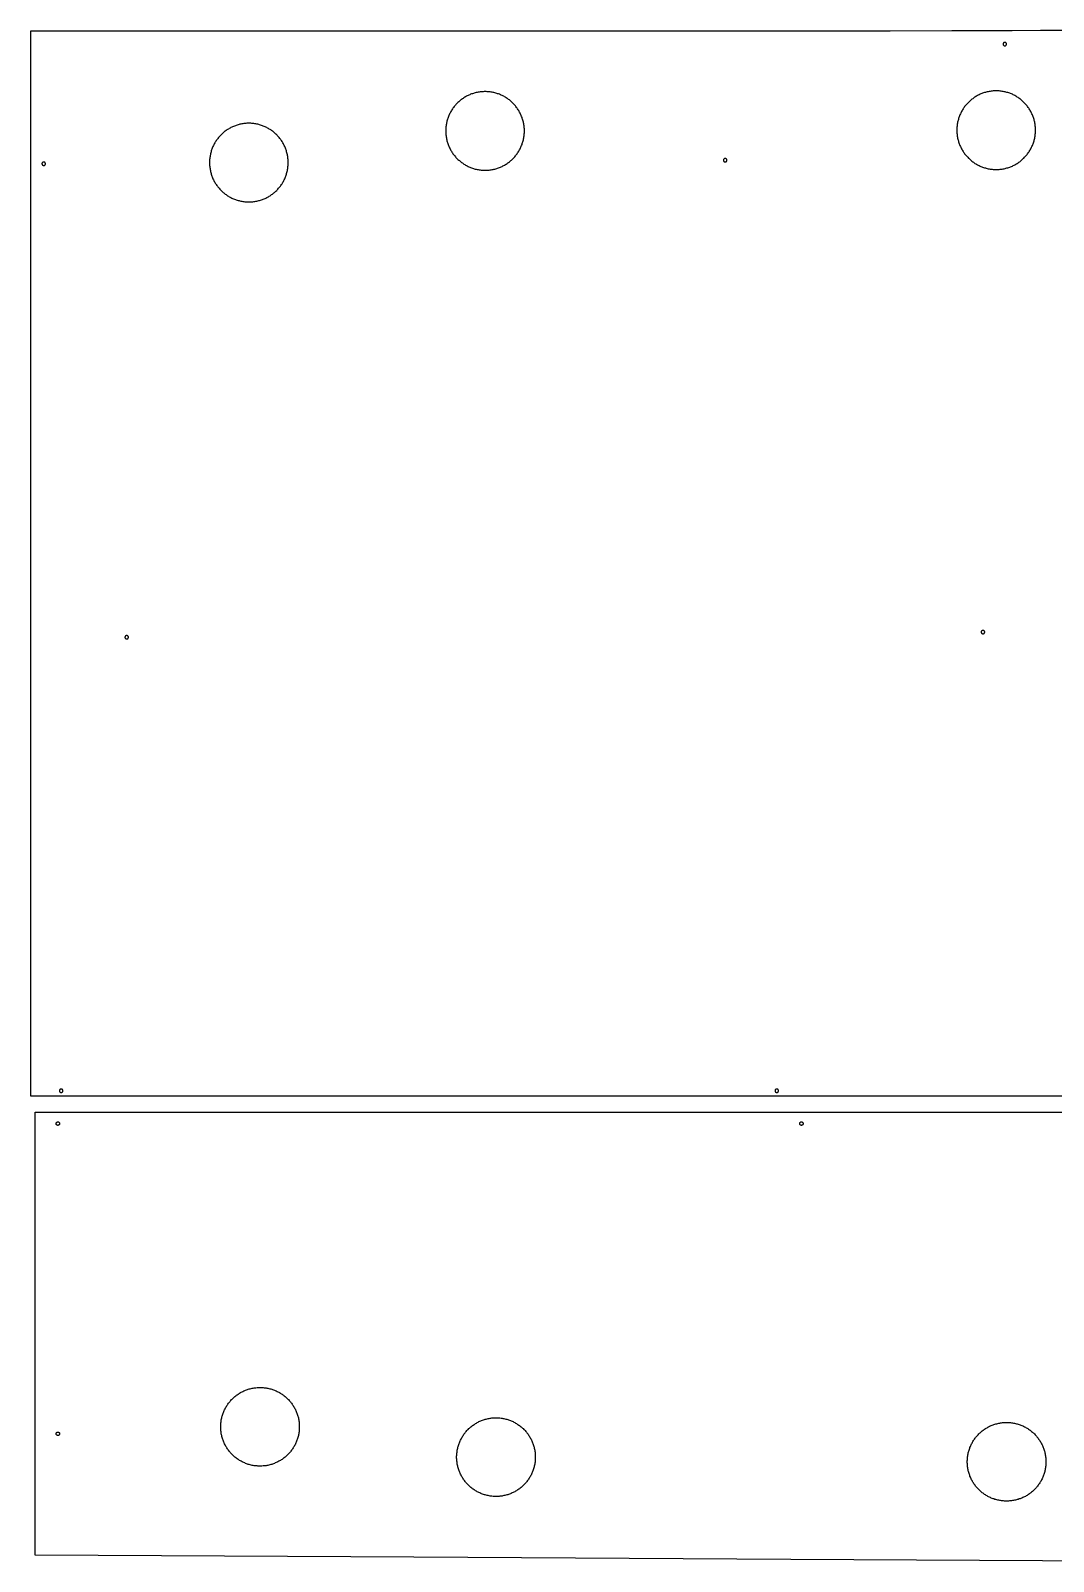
# Model space of a CAD drawing. Extents: x -90 to 5094, y -2208 to 5100.
# Drawn here: x 1106 to 2277, y -67 to 1685 of the extents above; entities that cross this region are included whole.
import ezdxf

# ---------------------------------------------------------------- set-up
doc = ezdxf.new("R2010")
doc.units = 0
doc.layers.add('Default_Layer', color=1, linetype='CONTINUOUS')

msp = doc.modelspace()

# ---------------------------------------------------------------- linework, layer by layer
at = {"layer": 'Default_Layer'}
for points in [[(2292.1, 1684.9), (2262, 1684.9), (2229.6, 1684.8), (2160.5, 1684.6), (2089.7, 1684.4), (2022.3, 1684.3), (1991.3, 1684.2), (1963, 1684.2), (1534.5, 1684.2), (1106.1, 1684.2), (1106.1, 1278.1), (1106.1, 872), (1106.1, 465.9), (1592.9, 465.9), (2079.8, 465.9), (2566.7, 465.9)], [(2408.1, -67.1), (1976.3, -64.8), (1544.5, -62.4), (1111.3, -60.1), (1111.3, 446.9), (1601.9, 446.9), (2089.3, 446.9), (2576.6, 446.9)]]:
    msp.add_lwpolyline(points, dxfattribs=at)
for points in [[(2219.1, 1669.5), (2219.1, 1669.3), (2219.1, 1669.1), (2219.2, 1669), (2219.2, 1668.8), (2219.3, 1668.6), (2219.4, 1668.4), (2219.5, 1668.3), (2219.7, 1668.1), (2219.8, 1668), (2220, 1667.9), (2220.1, 1667.8), (2220.3, 1667.7), (2220.5, 1667.6), (2220.7, 1667.6), (2220.9, 1667.6), (2221.1, 1667.5), (2221.3, 1667.6), (2221.5, 1667.6), (2221.7, 1667.6), (2221.9, 1667.7), (2222, 1667.8), (2222.2, 1667.9), (2222.3, 1668), (2222.5, 1668.1), (2222.6, 1668.3), (2222.7, 1668.4), (2222.8, 1668.6), (2222.9, 1668.8), (2223, 1669), (2223, 1669.1), (2223.1, 1669.3), (2223.1, 1669.5), (2223.1, 1669.8), (2223, 1670), (2223, 1670.1), (2222.9, 1670.3), (2222.8, 1670.5), (2222.7, 1670.7), (2222.6, 1670.8), (2222.5, 1671), (2222.3, 1671.1), (2222.2, 1671.2), (2222, 1671.3), (2221.9, 1671.4), (2221.7, 1671.5), (2221.5, 1671.5), (2221.3, 1671.5), (2221.1, 1671.5), (2220.9, 1671.5), (2220.7, 1671.5), (2220.5, 1671.5), (2220.3, 1671.4), (2220.1, 1671.3), (2220, 1671.2), (2219.8, 1671.1), (2219.7, 1671), (2219.5, 1670.8), (2219.4, 1670.7), (2219.3, 1670.5), (2219.2, 1670.3), (2219.2, 1670.1), (2219.1, 1670), (2219.1, 1669.8), (2219.1, 1669.5)], [(1581.2, 1570.1), (1581.2, 1568.9), (1581.3, 1567.8), (1581.3, 1566.6), (1581.4, 1565.5), (1581.6, 1564.4), (1581.7, 1563.2), (1581.9, 1562.1), (1582.1, 1561), (1582.4, 1559.9), (1582.6, 1558.8), (1582.9, 1557.8), (1583.2, 1556.7), (1583.6, 1555.7), (1583.9, 1554.6), (1584.3, 1553.6), (1584.7, 1552.6), (1585.2, 1551.6), (1585.6, 1550.6), (1586.1, 1549.6), (1586.6, 1548.6), (1587.2, 1547.7), (1587.7, 1546.8), (1588.3, 1545.8), (1588.9, 1544.9), (1589.5, 1544), (1590.1, 1543.2), (1590.8, 1542.3), (1591.5, 1541.5), (1592.2, 1540.6), (1592.9, 1539.8), (1593.6, 1539), (1594.4, 1538.3), (1595.2, 1537.5), (1596, 1536.8), (1596.8, 1536.1), (1597.6, 1535.4), (1598.4, 1534.7), (1599.3, 1534), (1600.2, 1533.4), (1601, 1532.8), (1602, 1532.2), (1602.9, 1531.6), (1603.8, 1531.1), (1604.8, 1530.5), (1605.7, 1530), (1606.7, 1529.5), (1607.7, 1529.1), (1608.7, 1528.6), (1609.7, 1528.2), (1610.7, 1527.8), (1611.8, 1527.5), (1612.8, 1527.1), (1613.9, 1526.8), (1615, 1526.5), (1616, 1526.2), (1617.1, 1526), (1618.2, 1525.8), (1619.4, 1525.6), (1620.5, 1525.5), (1621.6, 1525.3), (1622.7, 1525.2), (1623.9, 1525.2), (1625, 1525.1), (1626.2, 1525.1), (1627.4, 1525.1), (1628.5, 1525.2), (1629.7, 1525.2), (1630.8, 1525.3), (1631.9, 1525.5), (1633.1, 1525.6), (1634.2, 1525.8), (1635.3, 1526), (1636.4, 1526.2), (1637.5, 1526.5), (1638.5, 1526.8), (1639.6, 1527.1), (1640.6, 1527.5), (1641.7, 1527.8), (1642.7, 1528.2), (1643.7, 1528.6), (1644.7, 1529.1), (1645.7, 1529.5), (1646.7, 1530), (1647.7, 1530.5), (1648.6, 1531.1), (1649.5, 1531.6), (1650.5, 1532.2), (1651.4, 1532.8), (1652.3, 1533.4), (1653.1, 1534), (1654, 1534.7), (1654.8, 1535.4), (1655.7, 1536.1), (1656.5, 1536.8), (1657.3, 1537.5), (1658, 1538.3), (1658.8, 1539), (1659.5, 1539.8), (1660.2, 1540.6), (1660.9, 1541.5), (1661.6, 1542.3), (1662.3, 1543.2), (1662.9, 1544), (1663.5, 1544.9), (1664.1, 1545.8), (1664.7, 1546.8), (1665.2, 1547.7), (1665.8, 1548.6), (1666.3, 1549.6), (1666.8, 1550.6), (1667.2, 1551.6), (1667.7, 1552.6), (1668.1, 1553.6), (1668.5, 1554.6), (1668.8, 1555.7), (1669.2, 1556.7), (1669.5, 1557.8), (1669.8, 1558.8), (1670.1, 1559.9), (1670.3, 1561), (1670.5, 1562.1), (1670.7, 1563.2), (1670.8, 1564.4), (1671, 1565.5), (1671.1, 1566.6), (1671.2, 1567.8), (1671.2, 1568.9), (1671.2, 1570.1), (1671.2, 1571.3), (1671.2, 1572.4), (1671.1, 1573.6), (1671, 1574.7), (1670.8, 1575.8), (1670.7, 1576.9), (1670.5, 1578.1), (1670.3, 1579.2), (1670.1, 1580.3), (1669.8, 1581.3), (1669.5, 1582.4), (1669.2, 1583.5), (1668.8, 1584.5), (1668.5, 1585.6), (1668.1, 1586.6), (1667.7, 1587.6), (1667.2, 1588.6), (1666.8, 1589.6), (1666.3, 1590.6), (1665.8, 1591.5), (1665.2, 1592.5), (1664.7, 1593.4), (1664.1, 1594.3), (1663.5, 1595.3), (1662.9, 1596.1), (1662.3, 1597), (1661.6, 1597.9), (1660.9, 1598.7), (1660.2, 1599.5), (1659.5, 1600.4), (1658.8, 1601.1), (1658, 1601.9), (1657.3, 1602.7), (1656.5, 1603.4), (1655.7, 1604.1), (1654.8, 1604.8), (1654, 1605.5), (1653.1, 1606.2), (1652.3, 1606.8), (1651.4, 1607.4), (1650.5, 1608), (1649.5, 1608.6), (1648.6, 1609.1), (1647.7, 1609.7), (1646.7, 1610.2), (1645.7, 1610.7), (1644.7, 1611.1), (1643.7, 1611.6), (1642.7, 1612), (1641.7, 1612.4), (1640.6, 1612.7), (1639.6, 1613.1), (1638.5, 1613.4), (1637.5, 1613.7), (1636.4, 1613.9), (1635.3, 1614.2), (1634.2, 1614.4), (1633.1, 1614.6), (1631.9, 1614.7), (1630.8, 1614.9), (1629.7, 1615), (1628.5, 1615), (1627.4, 1615.1), (1626.2, 1615.1), (1625, 1615.1), (1623.9, 1615), (1622.7, 1615), (1621.6, 1614.9), (1620.5, 1614.7), (1619.4, 1614.6), (1618.2, 1614.4), (1617.1, 1614.2), (1616, 1613.9), (1615, 1613.7), (1613.9, 1613.4), (1612.8, 1613.1), (1611.8, 1612.7), (1610.7, 1612.4), (1609.7, 1612), (1608.7, 1611.6), (1607.7, 1611.1), (1606.7, 1610.7), (1605.7, 1610.2), (1604.8, 1609.7), (1603.8, 1609.1), (1602.9, 1608.6), (1602, 1608), (1601, 1607.4), (1600.2, 1606.8), (1599.3, 1606.2), (1598.4, 1605.5), (1597.6, 1604.8), (1596.8, 1604.1), (1596, 1603.4), (1595.2, 1602.7), (1594.4, 1601.9), (1593.6, 1601.1), (1592.9, 1600.4), (1592.2, 1599.5), (1591.5, 1598.7), (1590.8, 1597.9), (1590.1, 1597), (1589.5, 1596.1), (1588.9, 1595.3), (1588.3, 1594.3), (1587.7, 1593.4), (1587.2, 1592.5), (1586.6, 1591.5), (1586.1, 1590.6), (1585.6, 1589.6), (1585.2, 1588.6), (1584.7, 1587.6), (1584.3, 1586.6), (1583.9, 1585.6), (1583.6, 1584.5), (1583.2, 1583.5), (1582.9, 1582.4), (1582.6, 1581.3), (1582.4, 1580.3), (1582.1, 1579.2), (1581.9, 1578.1), (1581.7, 1576.9), (1581.6, 1575.8), (1581.4, 1574.7), (1581.3, 1573.6), (1581.3, 1572.4), (1581.2, 1571.3), (1581.2, 1570.1)], [(2166.2, 1571), (2166.2, 1569.8), (2166.2, 1568.6), (2166.3, 1567.5), (2166.4, 1566.4), (2166.5, 1565.2), (2166.7, 1564.1), (2166.9, 1563), (2167.1, 1561.9), (2167.3, 1560.8), (2167.6, 1559.7), (2167.9, 1558.6), (2168.2, 1557.6), (2168.6, 1556.5), (2168.9, 1555.5), (2169.3, 1554.5), (2169.7, 1553.4), (2170.2, 1552.4), (2170.6, 1551.4), (2171.1, 1550.5), (2171.6, 1549.5), (2172.1, 1548.6), (2172.7, 1547.6), (2173.3, 1546.7), (2173.9, 1545.8), (2174.5, 1544.9), (2175.1, 1544), (2175.8, 1543.2), (2176.5, 1542.3), (2177.2, 1541.5), (2177.9, 1540.7), (2178.6, 1539.9), (2179.4, 1539.1), (2180.1, 1538.4), (2180.9, 1537.6), (2181.7, 1536.9), (2182.6, 1536.2), (2183.4, 1535.6), (2184.3, 1534.9), (2185.1, 1534.3), (2186, 1533.6), (2186.9, 1533), (2187.9, 1532.5), (2188.8, 1531.9), (2189.7, 1531.4), (2190.7, 1530.9), (2191.7, 1530.4), (2192.7, 1529.9), (2193.7, 1529.5), (2194.7, 1529.1), (2195.7, 1528.7), (2196.8, 1528.3), (2197.8, 1528), (2198.9, 1527.7), (2199.9, 1527.4), (2201, 1527.1), (2202.1, 1526.9), (2203.2, 1526.7), (2204.3, 1526.5), (2205.5, 1526.3), (2206.6, 1526.2), (2207.7, 1526.1), (2208.9, 1526), (2210, 1526), (2211.2, 1526), (2212.3, 1526), (2213.5, 1526), (2214.7, 1526.1), (2215.8, 1526.2), (2216.9, 1526.3), (2218, 1526.5), (2219.2, 1526.7), (2220.3, 1526.9), (2221.4, 1527.1), (2222.4, 1527.4), (2223.5, 1527.7), (2224.6, 1528), (2225.6, 1528.3), (2226.7, 1528.7), (2227.7, 1529.1), (2228.7, 1529.5), (2229.7, 1529.9), (2230.7, 1530.4), (2231.7, 1530.9), (2232.6, 1531.4), (2233.6, 1531.9), (2234.5, 1532.5), (2235.4, 1533), (2236.3, 1533.6), (2237.2, 1534.3), (2238.1, 1534.9), (2239, 1535.6), (2239.8, 1536.2), (2240.6, 1536.9), (2241.4, 1537.6), (2242.2, 1538.4), (2243, 1539.1), (2243.8, 1539.9), (2244.5, 1540.7), (2245.2, 1541.5), (2245.9, 1542.3), (2246.6, 1543.2), (2247.2, 1544), (2247.9, 1544.9), (2248.5, 1545.8), (2249.1, 1546.7), (2249.7, 1547.6), (2250.2, 1548.6), (2250.8, 1549.5), (2251.3, 1550.5), (2251.8, 1551.4), (2252.2, 1552.4), (2252.7, 1553.4), (2253.1, 1554.5), (2253.5, 1555.5), (2253.8, 1556.5), (2254.2, 1557.6), (2254.5, 1558.6), (2254.8, 1559.7), (2255, 1560.8), (2255.3, 1561.9), (2255.5, 1563), (2255.7, 1564.1), (2255.8, 1565.2), (2256, 1566.4), (2256.1, 1567.5), (2256.1, 1568.6), (2256.2, 1569.8), (2256.2, 1571), (2256.2, 1572.1), (2256.1, 1573.3), (2256.1, 1574.4), (2256, 1575.6), (2255.8, 1576.7), (2255.7, 1577.8), (2255.5, 1578.9), (2255.3, 1580), (2255, 1581.1), (2254.8, 1582.2), (2254.5, 1583.3), (2254.2, 1584.3), (2253.8, 1585.4), (2253.5, 1586.4), (2253.1, 1587.5), (2252.7, 1588.5), (2252.2, 1589.5), (2251.8, 1590.5), (2251.3, 1591.4), (2250.8, 1592.4), (2250.2, 1593.4), (2249.7, 1594.3), (2249.1, 1595.2), (2248.5, 1596.1), (2247.9, 1597), (2247.2, 1597.9), (2246.6, 1598.7), (2245.9, 1599.6), (2245.2, 1600.4), (2244.5, 1601.2), (2243.8, 1602), (2243, 1602.8), (2242.2, 1603.5), (2241.4, 1604.3), (2240.6, 1605), (2239.8, 1605.7), (2239, 1606.4), (2238.1, 1607), (2237.2, 1607.7), (2236.3, 1608.3), (2235.4, 1608.9), (2234.5, 1609.4), (2233.6, 1610), (2232.6, 1610.5), (2231.7, 1611), (2230.7, 1611.5), (2229.7, 1612), (2228.7, 1612.4), (2227.7, 1612.8), (2226.7, 1613.2), (2225.6, 1613.6), (2224.6, 1613.9), (2223.5, 1614.2), (2222.4, 1614.5), (2221.4, 1614.8), (2220.3, 1615), (2219.2, 1615.3), (2218, 1615.4), (2216.9, 1615.6), (2215.8, 1615.7), (2214.7, 1615.8), (2213.5, 1615.9), (2212.3, 1615.9), (2211.2, 1616), (2210, 1615.9), (2208.9, 1615.9), (2207.7, 1615.8), (2206.6, 1615.7), (2205.5, 1615.6), (2204.3, 1615.4), (2203.2, 1615.3), (2202.1, 1615), (2201, 1614.8), (2199.9, 1614.5), (2198.9, 1614.2), (2197.8, 1613.9), (2196.8, 1613.6), (2195.7, 1613.2), (2194.7, 1612.8), (2193.7, 1612.4), (2192.7, 1612), (2191.7, 1611.5), (2190.7, 1611), (2189.7, 1610.5), (2188.8, 1610), (2187.9, 1609.4), (2186.9, 1608.9), (2186, 1608.3), (2185.1, 1607.7), (2184.3, 1607), (2183.4, 1606.4), (2182.6, 1605.7), (2181.7, 1605), (2180.9, 1604.3), (2180.1, 1603.5), (2179.4, 1602.8), (2178.6, 1602), (2177.9, 1601.2), (2177.2, 1600.4), (2176.5, 1599.6), (2175.8, 1598.7), (2175.1, 1597.9), (2174.5, 1597), (2173.9, 1596.1), (2173.3, 1595.2), (2172.7, 1594.3), (2172.1, 1593.4), (2171.6, 1592.4), (2171.1, 1591.4), (2170.6, 1590.5), (2170.2, 1589.5), (2169.7, 1588.5), (2169.3, 1587.5), (2168.9, 1586.4), (2168.6, 1585.4), (2168.2, 1584.3), (2167.9, 1583.3), (2167.6, 1582.2), (2167.3, 1581.1), (2167.1, 1580), (2166.9, 1578.9), (2166.7, 1577.8), (2166.5, 1576.7), (2166.4, 1575.6), (2166.3, 1574.4), (2166.2, 1573.3), (2166.2, 1572.1), (2166.2, 1571)], [(1310.9, 1533.9), (1310.9, 1532.7), (1310.9, 1531.5), (1311, 1530.4), (1311.1, 1529.3), (1311.2, 1528.1), (1311.4, 1527), (1311.6, 1525.9), (1311.8, 1524.8), (1312, 1523.7), (1312.3, 1522.6), (1312.6, 1521.5), (1312.9, 1520.5), (1313.2, 1519.4), (1313.6, 1518.4), (1314, 1517.4), (1314.4, 1516.3), (1314.8, 1515.3), (1315.3, 1514.3), (1315.8, 1513.4), (1316.3, 1512.4), (1316.8, 1511.5), (1317.4, 1510.5), (1317.9, 1509.6), (1318.5, 1508.7), (1319.2, 1507.8), (1319.8, 1506.9), (1320.5, 1506.1), (1321.1, 1505.2), (1321.8, 1504.4), (1322.5, 1503.6), (1323.3, 1502.8), (1324, 1502), (1324.8, 1501.3), (1325.6, 1500.5), (1326.4, 1499.8), (1327.2, 1499.1), (1328.1, 1498.5), (1328.9, 1497.8), (1329.8, 1497.2), (1330.7, 1496.5), (1331.6, 1495.9), (1332.5, 1495.4), (1333.5, 1494.8), (1334.4, 1494.3), (1335.4, 1493.8), (1336.3, 1493.3), (1337.3, 1492.8), (1338.3, 1492.4), (1339.4, 1492), (1340.4, 1491.6), (1341.4, 1491.2), (1342.5, 1490.9), (1343.5, 1490.6), (1344.6, 1490.3), (1345.7, 1490), (1346.8, 1489.8), (1347.9, 1489.6), (1349, 1489.4), (1350.1, 1489.2), (1351.3, 1489.1), (1352.4, 1489), (1353.5, 1488.9), (1354.7, 1488.9), (1355.9, 1488.9), (1357, 1488.9), (1358.2, 1488.9), (1359.3, 1489), (1360.5, 1489.1), (1361.6, 1489.2), (1362.7, 1489.4), (1363.8, 1489.6), (1364.9, 1489.8), (1366, 1490), (1367.1, 1490.3), (1368.2, 1490.6), (1369.2, 1490.9), (1370.3, 1491.2), (1371.3, 1491.6), (1372.4, 1492), (1373.4, 1492.4), (1374.4, 1492.8), (1375.4, 1493.3), (1376.3, 1493.8), (1377.3, 1494.3), (1378.3, 1494.8), (1379.2, 1495.4), (1380.1, 1495.9), (1381, 1496.5), (1381.9, 1497.2), (1382.8, 1497.8), (1383.6, 1498.5), (1384.5, 1499.1), (1385.3, 1499.8), (1386.1, 1500.5), (1386.9, 1501.3), (1387.7, 1502), (1388.4, 1502.8), (1389.2, 1503.6), (1389.9, 1504.4), (1390.6, 1505.2), (1391.3, 1506.1), (1391.9, 1506.9), (1392.6, 1507.8), (1393.2, 1508.7), (1393.8, 1509.6), (1394.3, 1510.5), (1394.9, 1511.5), (1395.4, 1512.4), (1395.9, 1513.4), (1396.4, 1514.3), (1396.9, 1515.3), (1397.3, 1516.3), (1397.7, 1517.4), (1398.1, 1518.4), (1398.5, 1519.4), (1398.8, 1520.5), (1399.1, 1521.5), (1399.4, 1522.6), (1399.7, 1523.7), (1399.9, 1524.8), (1400.2, 1525.9), (1400.3, 1527), (1400.5, 1528.1), (1400.6, 1529.3), (1400.7, 1530.4), (1400.8, 1531.5), (1400.8, 1532.7), (1400.9, 1533.9), (1400.8, 1535), (1400.8, 1536.2), (1400.7, 1537.3), (1400.6, 1538.5), (1400.5, 1539.6), (1400.3, 1540.7), (1400.2, 1541.8), (1399.9, 1542.9), (1399.7, 1544), (1399.4, 1545.1), (1399.1, 1546.2), (1398.8, 1547.2), (1398.5, 1548.3), (1398.1, 1549.3), (1397.7, 1550.4), (1397.3, 1551.4), (1396.9, 1552.4), (1396.4, 1553.4), (1395.9, 1554.3), (1395.4, 1555.3), (1394.9, 1556.3), (1394.3, 1557.2), (1393.8, 1558.1), (1393.2, 1559), (1392.6, 1559.9), (1391.9, 1560.8), (1391.3, 1561.6), (1390.6, 1562.5), (1389.9, 1563.3), (1389.2, 1564.1), (1388.4, 1564.9), (1387.7, 1565.7), (1386.9, 1566.4), (1386.1, 1567.2), (1385.3, 1567.9), (1384.5, 1568.6), (1383.6, 1569.3), (1382.8, 1569.9), (1381.9, 1570.6), (1381, 1571.2), (1380.1, 1571.8), (1379.2, 1572.3), (1378.3, 1572.9), (1377.3, 1573.4), (1376.3, 1573.9), (1375.4, 1574.4), (1374.4, 1574.9), (1373.4, 1575.3), (1372.4, 1575.7), (1371.3, 1576.1), (1370.3, 1576.5), (1369.2, 1576.8), (1368.2, 1577.1), (1367.1, 1577.4), (1366, 1577.7), (1364.9, 1577.9), (1363.8, 1578.2), (1362.7, 1578.3), (1361.6, 1578.5), (1360.5, 1578.6), (1359.3, 1578.7), (1358.2, 1578.8), (1357, 1578.8), (1355.9, 1578.9), (1354.7, 1578.8), (1353.5, 1578.8), (1352.4, 1578.7), (1351.3, 1578.6), (1350.1, 1578.5), (1349, 1578.3), (1347.9, 1578.2), (1346.8, 1577.9), (1345.7, 1577.7), (1344.6, 1577.4), (1343.5, 1577.1), (1342.5, 1576.8), (1341.4, 1576.5), (1340.4, 1576.1), (1339.4, 1575.7), (1338.3, 1575.3), (1337.3, 1574.9), (1336.3, 1574.4), (1335.4, 1573.9), (1334.4, 1573.4), (1333.5, 1572.9), (1332.5, 1572.3), (1331.6, 1571.8), (1330.7, 1571.2), (1329.8, 1570.6), (1328.9, 1569.9), (1328.1, 1569.3), (1327.2, 1568.6), (1326.4, 1567.9), (1325.6, 1567.2), (1324.8, 1566.4), (1324, 1565.7), (1323.3, 1564.9), (1322.5, 1564.1), (1321.8, 1563.3), (1321.1, 1562.5), (1320.5, 1561.6), (1319.8, 1560.8), (1319.2, 1559.9), (1318.5, 1559), (1317.9, 1558.1), (1317.4, 1557.2), (1316.8, 1556.3), (1316.3, 1555.3), (1315.8, 1554.3), (1315.3, 1553.4), (1314.8, 1552.4), (1314.4, 1551.4), (1314, 1550.4), (1313.6, 1549.3), (1313.2, 1548.3), (1312.9, 1547.2), (1312.6, 1546.2), (1312.3, 1545.1), (1312, 1544), (1311.8, 1542.9), (1311.6, 1541.8), (1311.4, 1540.7), (1311.2, 1539.6), (1311.1, 1538.5), (1311, 1537.3), (1310.9, 1536.2), (1310.9, 1535), (1310.9, 1533.9)], [(1119.1, 1532.5), (1119.1, 1532.3), (1119.1, 1532.1), (1119.2, 1532), (1119.2, 1531.8), (1119.3, 1531.6), (1119.4, 1531.4), (1119.5, 1531.3), (1119.7, 1531.1), (1119.8, 1531), (1120, 1530.9), (1120.1, 1530.8), (1120.3, 1530.7), (1120.5, 1530.6), (1120.7, 1530.6), (1120.9, 1530.6), (1121.1, 1530.5), (1121.3, 1530.6), (1121.5, 1530.6), (1121.7, 1530.6), (1121.9, 1530.7), (1122, 1530.8), (1122.2, 1530.9), (1122.3, 1531), (1122.5, 1531.1), (1122.6, 1531.3), (1122.7, 1531.4), (1122.8, 1531.6), (1122.9, 1531.8), (1123, 1532), (1123, 1532.1), (1123.1, 1532.3), (1123.1, 1532.5), (1123.1, 1532.8), (1123, 1533), (1123, 1533.1), (1122.9, 1533.3), (1122.8, 1533.5), (1122.7, 1533.7), (1122.6, 1533.8), (1122.5, 1534), (1122.3, 1534.1), (1122.2, 1534.2), (1122, 1534.3), (1121.9, 1534.4), (1121.7, 1534.5), (1121.5, 1534.5), (1121.3, 1534.5), (1121.1, 1534.5), (1120.9, 1534.5), (1120.7, 1534.5), (1120.5, 1534.5), (1120.3, 1534.4), (1120.1, 1534.3), (1120, 1534.2), (1119.8, 1534.1), (1119.7, 1534), (1119.5, 1533.8), (1119.4, 1533.7), (1119.3, 1533.5), (1119.2, 1533.3), (1119.2, 1533.1), (1119.1, 1533), (1119.1, 1532.8), (1119.1, 1532.5)], [(1899.1, 1536.5), (1899.1, 1536.3), (1899.1, 1536.1), (1899.2, 1536), (1899.2, 1535.8), (1899.3, 1535.6), (1899.4, 1535.4), (1899.5, 1535.3), (1899.7, 1535.1), (1899.8, 1535), (1900, 1534.9), (1900.1, 1534.8), (1900.3, 1534.7), (1900.5, 1534.6), (1900.7, 1534.6), (1900.9, 1534.6), (1901.1, 1534.5), (1901.3, 1534.6), (1901.5, 1534.6), (1901.7, 1534.6), (1901.9, 1534.7), (1902, 1534.8), (1902.2, 1534.9), (1902.3, 1535), (1902.5, 1535.1), (1902.6, 1535.3), (1902.7, 1535.4), (1902.8, 1535.6), (1902.9, 1535.8), (1903, 1536), (1903, 1536.1), (1903.1, 1536.3), (1903.1, 1536.5), (1903.1, 1536.8), (1903, 1537), (1903, 1537.1), (1902.9, 1537.3), (1902.8, 1537.5), (1902.7, 1537.7), (1902.6, 1537.8), (1902.5, 1538), (1902.3, 1538.1), (1902.2, 1538.2), (1902, 1538.3), (1901.9, 1538.4), (1901.7, 1538.5), (1901.5, 1538.5), (1901.3, 1538.5), (1901.1, 1538.5), (1900.9, 1538.5), (1900.7, 1538.5), (1900.5, 1538.5), (1900.3, 1538.4), (1900.1, 1538.3), (1900, 1538.2), (1899.8, 1538.1), (1899.7, 1538), (1899.5, 1537.8), (1899.4, 1537.7), (1899.3, 1537.5), (1899.2, 1537.3), (1899.2, 1537.1), (1899.1, 1537), (1899.1, 1536.8), (1899.1, 1536.5)], [(1214.1, 990.5), (1214.1, 990.3), (1214.1, 990.1), (1214.2, 990), (1214.2, 989.8), (1214.3, 989.6), (1214.4, 989.4), (1214.5, 989.3), (1214.7, 989.1), (1214.8, 989), (1215, 988.9), (1215.1, 988.8), (1215.3, 988.7), (1215.5, 988.6), (1215.7, 988.6), (1215.9, 988.6), (1216.1, 988.5), (1216.3, 988.6), (1216.5, 988.6), (1216.7, 988.6), (1216.9, 988.7), (1217, 988.8), (1217.2, 988.9), (1217.3, 989), (1217.5, 989.1), (1217.6, 989.3), (1217.7, 989.4), (1217.8, 989.6), (1217.9, 989.8), (1218, 990), (1218, 990.1), (1218.1, 990.3), (1218.1, 990.5), (1218.1, 990.8), (1218, 991), (1218, 991.1), (1217.9, 991.3), (1217.8, 991.5), (1217.7, 991.7), (1217.6, 991.8), (1217.5, 992), (1217.3, 992.1), (1217.2, 992.2), (1217, 992.3), (1216.9, 992.4), (1216.7, 992.5), (1216.5, 992.5), (1216.3, 992.5), (1216.1, 992.5), (1215.9, 992.5), (1215.7, 992.5), (1215.5, 992.5), (1215.3, 992.4), (1215.1, 992.3), (1215, 992.2), (1214.8, 992.1), (1214.7, 992), (1214.5, 991.8), (1214.4, 991.7), (1214.3, 991.5), (1214.2, 991.3), (1214.2, 991.1), (1214.1, 991), (1214.1, 990.8), (1214.1, 990.5)], [(2194.1, 996.5), (2194.1, 996.3), (2194.1, 996.1), (2194.2, 996), (2194.2, 995.8), (2194.3, 995.6), (2194.4, 995.4), (2194.5, 995.3), (2194.7, 995.1), (2194.8, 995), (2195, 994.9), (2195.1, 994.8), (2195.3, 994.7), (2195.5, 994.6), (2195.7, 994.6), (2195.9, 994.6), (2196.1, 994.5), (2196.3, 994.6), (2196.5, 994.6), (2196.7, 994.6), (2196.9, 994.7), (2197, 994.8), (2197.2, 994.9), (2197.3, 995), (2197.5, 995.1), (2197.6, 995.3), (2197.7, 995.4), (2197.8, 995.6), (2197.9, 995.8), (2198, 996), (2198, 996.1), (2198.1, 996.3), (2198.1, 996.5), (2198.1, 996.8), (2198, 997), (2198, 997.1), (2197.9, 997.3), (2197.8, 997.5), (2197.7, 997.7), (2197.6, 997.8), (2197.5, 998), (2197.3, 998.1), (2197.2, 998.2), (2197, 998.3), (2196.9, 998.4), (2196.7, 998.5), (2196.5, 998.5), (2196.3, 998.5), (2196.1, 998.5), (2195.9, 998.5), (2195.7, 998.5), (2195.5, 998.5), (2195.3, 998.4), (2195.1, 998.3), (2195, 998.2), (2194.8, 998.1), (2194.7, 998), (2194.5, 997.8), (2194.4, 997.7), (2194.3, 997.5), (2194.2, 997.3), (2194.2, 997.1), (2194.1, 997), (2194.1, 996.8), (2194.1, 996.5)], [(1139.1, 471.5), (1139.1, 471.3), (1139.1, 471.1), (1139.2, 471), (1139.2, 470.8), (1139.3, 470.6), (1139.4, 470.4), (1139.5, 470.3), (1139.7, 470.1), (1139.8, 470), (1140, 469.9), (1140.1, 469.8), (1140.3, 469.7), (1140.5, 469.6), (1140.7, 469.6), (1140.9, 469.6), (1141.1, 469.5), (1141.3, 469.6), (1141.5, 469.6), (1141.7, 469.6), (1141.9, 469.7), (1142, 469.8), (1142.2, 469.9), (1142.3, 470), (1142.5, 470.1), (1142.6, 470.3), (1142.7, 470.4), (1142.8, 470.6), (1142.9, 470.8), (1143, 471), (1143, 471.1), (1143.1, 471.3), (1143.1, 471.5), (1143.1, 471.8), (1143, 472), (1143, 472.1), (1142.9, 472.3), (1142.8, 472.5), (1142.7, 472.7), (1142.6, 472.8), (1142.5, 473), (1142.3, 473.1), (1142.2, 473.2), (1142, 473.3), (1141.9, 473.4), (1141.7, 473.5), (1141.5, 473.5), (1141.3, 473.5), (1141.1, 473.5), (1140.9, 473.5), (1140.7, 473.5), (1140.5, 473.5), (1140.3, 473.4), (1140.1, 473.3), (1140, 473.2), (1139.8, 473.1), (1139.7, 473), (1139.5, 472.8), (1139.4, 472.7), (1139.3, 472.5), (1139.2, 472.3), (1139.2, 472.1), (1139.1, 472), (1139.1, 471.8), (1139.1, 471.5)], [(1958.1, 471.5), (1958.1, 471.3), (1958.1, 471.1), (1958.2, 471), (1958.2, 470.8), (1958.3, 470.6), (1958.4, 470.4), (1958.5, 470.3), (1958.7, 470.1), (1958.8, 470), (1959, 469.9), (1959.1, 469.8), (1959.3, 469.7), (1959.5, 469.6), (1959.7, 469.6), (1959.9, 469.6), (1960.1, 469.5), (1960.3, 469.6), (1960.5, 469.6), (1960.7, 469.6), (1960.9, 469.7), (1961, 469.8), (1961.2, 469.9), (1961.3, 470), (1961.5, 470.1), (1961.6, 470.3), (1961.7, 470.4), (1961.8, 470.6), (1961.9, 470.8), (1962, 471), (1962, 471.1), (1962.1, 471.3), (1962.1, 471.5), (1962.1, 471.8), (1962, 472), (1962, 472.1), (1961.9, 472.3), (1961.8, 472.5), (1961.7, 472.7), (1961.6, 472.8), (1961.5, 473), (1961.3, 473.1), (1961.2, 473.2), (1961, 473.3), (1960.9, 473.4), (1960.7, 473.5), (1960.5, 473.5), (1960.3, 473.5), (1960.1, 473.5), (1959.9, 473.5), (1959.7, 473.5), (1959.5, 473.5), (1959.3, 473.4), (1959.1, 473.3), (1959, 473.2), (1958.8, 473.1), (1958.7, 473), (1958.5, 472.8), (1958.4, 472.7), (1958.3, 472.5), (1958.2, 472.3), (1958.2, 472.1), (1958.1, 472), (1958.1, 471.8), (1958.1, 471.5)], [(1139.3, 433.9), (1139.3, 433.7), (1139.2, 433.5), (1139.2, 433.3), (1139.1, 433.2), (1139, 433), (1138.9, 432.8), (1138.8, 432.7), (1138.7, 432.5), (1138.5, 432.4), (1138.4, 432.3), (1138.2, 432.2), (1138.1, 432.1), (1137.9, 432), (1137.7, 432), (1137.5, 431.9), (1137.3, 431.9), (1137.1, 431.9), (1136.9, 432), (1136.7, 432), (1136.5, 432.1), (1136.3, 432.2), (1136.2, 432.3), (1136, 432.4), (1135.9, 432.5), (1135.7, 432.7), (1135.6, 432.8), (1135.5, 433), (1135.4, 433.2), (1135.4, 433.3), (1135.3, 433.5), (1135.3, 433.7), (1135.3, 433.9), (1135.3, 434.1), (1135.3, 434.3), (1135.4, 434.5), (1135.4, 434.7), (1135.5, 434.9), (1135.6, 435), (1135.7, 435.2), (1135.9, 435.3), (1136, 435.5), (1136.2, 435.6), (1136.3, 435.7), (1136.5, 435.8), (1136.7, 435.8), (1136.9, 435.9), (1137.1, 435.9), (1137.3, 435.9), (1137.5, 435.9), (1137.7, 435.9), (1137.9, 435.8), (1138.1, 435.8), (1138.2, 435.7), (1138.4, 435.6), (1138.5, 435.5), (1138.7, 435.3), (1138.8, 435.2), (1138.9, 435), (1139, 434.9), (1139.1, 434.7), (1139.2, 434.5), (1139.2, 434.3), (1139.3, 434.1), (1139.3, 433.9)], [(1990.3, 433.9), (1990.3, 433.7), (1990.2, 433.5), (1990.2, 433.3), (1990.1, 433.2), (1990, 433), (1989.9, 432.8), (1989.8, 432.7), (1989.7, 432.5), (1989.5, 432.4), (1989.4, 432.3), (1989.2, 432.2), (1989.1, 432.1), (1988.9, 432), (1988.7, 432), (1988.5, 431.9), (1988.3, 431.9), (1988.1, 431.9), (1987.9, 432), (1987.7, 432), (1987.5, 432.1), (1987.3, 432.2), (1987.2, 432.3), (1987, 432.4), (1986.9, 432.5), (1986.7, 432.7), (1986.6, 432.8), (1986.5, 433), (1986.4, 433.2), (1986.4, 433.3), (1986.3, 433.5), (1986.3, 433.7), (1986.3, 433.9), (1986.3, 434.1), (1986.3, 434.3), (1986.4, 434.5), (1986.4, 434.7), (1986.5, 434.9), (1986.6, 435), (1986.7, 435.2), (1986.9, 435.3), (1987, 435.5), (1987.2, 435.6), (1987.3, 435.7), (1987.5, 435.8), (1987.7, 435.8), (1987.9, 435.9), (1988.1, 435.9), (1988.3, 435.9), (1988.5, 435.9), (1988.7, 435.9), (1988.9, 435.8), (1989.1, 435.8), (1989.2, 435.7), (1989.4, 435.6), (1989.5, 435.5), (1989.7, 435.3), (1989.8, 435.2), (1989.9, 435), (1990, 434.9), (1990.1, 434.7), (1990.2, 434.5), (1990.2, 434.3), (1990.3, 434.1), (1990.3, 433.9)], [(1413.6, 86.9), (1413.6, 85.8), (1413.6, 84.6), (1413.5, 83.5), (1413.4, 82.3), (1413.3, 81.2), (1413.1, 80.1), (1412.9, 79), (1412.7, 77.9), (1412.5, 76.8), (1412.2, 75.7), (1411.9, 74.6), (1411.6, 73.5), (1411.3, 72.5), (1410.9, 71.5), (1410.5, 70.4), (1410.1, 69.4), (1409.7, 68.4), (1409.2, 67.4), (1408.7, 66.4), (1408.2, 65.5), (1407.7, 64.5), (1407.1, 63.6), (1406.5, 62.7), (1405.9, 61.8), (1405.3, 60.9), (1404.7, 60), (1404, 59.1), (1403.4, 58.3), (1402.7, 57.5), (1401.9, 56.7), (1401.2, 55.9), (1400.4, 55.1), (1399.7, 54.3), (1398.9, 53.6), (1398.1, 52.9), (1397.3, 52.2), (1396.4, 51.5), (1395.6, 50.9), (1394.7, 50.2), (1393.8, 49.6), (1392.9, 49), (1392, 48.4), (1391, 47.9), (1390.1, 47.4), (1389.1, 46.8), (1388.1, 46.4), (1387.1, 45.9), (1386.1, 45.5), (1385.1, 45), (1384.1, 44.7), (1383.1, 44.3), (1382, 43.9), (1380.9, 43.6), (1379.9, 43.3), (1378.8, 43.1), (1377.7, 42.8), (1376.6, 42.6), (1375.5, 42.4), (1374.4, 42.3), (1373.2, 42.2), (1372.1, 42.1), (1370.9, 42), (1369.8, 41.9), (1368.6, 41.9), (1367.5, 41.9), (1366.3, 42), (1365.2, 42.1), (1364, 42.2), (1362.9, 42.3), (1361.8, 42.4), (1360.7, 42.6), (1359.6, 42.8), (1358.5, 43.1), (1357.4, 43.3), (1356.3, 43.6), (1355.2, 43.9), (1354.2, 44.3), (1353.2, 44.7), (1352.1, 45), (1351.1, 45.5), (1350.1, 45.9), (1349.1, 46.4), (1348.1, 46.8), (1347.2, 47.4), (1346.2, 47.9), (1345.3, 48.4), (1344.4, 49), (1343.5, 49.6), (1342.6, 50.2), (1341.7, 50.9), (1340.8, 51.5), (1340, 52.2), (1339.2, 52.9), (1338.4, 53.6), (1337.6, 54.3), (1336.8, 55.1), (1336.1, 55.9), (1335.3, 56.7), (1334.6, 57.5), (1333.9, 58.3), (1333.2, 59.1), (1332.6, 60), (1331.9, 60.9), (1331.3, 61.8), (1330.7, 62.7), (1330.1, 63.6), (1329.6, 64.5), (1329.1, 65.5), (1328.6, 66.4), (1328.1, 67.4), (1327.6, 68.4), (1327.2, 69.4), (1326.8, 70.4), (1326.4, 71.5), (1326, 72.5), (1325.7, 73.5), (1325.3, 74.6), (1325, 75.7), (1324.8, 76.8), (1324.5, 77.9), (1324.3, 79), (1324.1, 80.1), (1324, 81.2), (1323.9, 82.3), (1323.8, 83.5), (1323.7, 84.6), (1323.6, 85.8), (1323.6, 86.9), (1323.6, 88.1), (1323.7, 89.2), (1323.8, 90.4), (1323.9, 91.5), (1324, 92.7), (1324.1, 93.8), (1324.3, 94.9), (1324.5, 96), (1324.8, 97.1), (1325, 98.2), (1325.3, 99.2), (1325.7, 100.3), (1326, 101.4), (1326.4, 102.4), (1326.8, 103.4), (1327.2, 104.4), (1327.6, 105.4), (1328.1, 106.4), (1328.6, 107.4), (1329.1, 108.4), (1329.6, 109.3), (1330.1, 110.3), (1330.7, 111.2), (1331.3, 112.1), (1331.9, 113), (1332.6, 113.8), (1333.2, 114.7), (1333.9, 115.5), (1334.6, 116.4), (1335.3, 117.2), (1336.1, 118), (1336.8, 118.7), (1337.6, 119.5), (1338.4, 120.2), (1339.2, 121), (1340, 121.6), (1340.8, 122.3), (1341.7, 123), (1342.6, 123.6), (1343.5, 124.2), (1344.4, 124.8), (1345.3, 125.4), (1346.2, 126), (1347.2, 126.5), (1348.1, 127), (1349.1, 127.5), (1350.1, 127.9), (1351.1, 128.4), (1352.1, 128.8), (1353.2, 129.2), (1354.2, 129.6), (1355.2, 129.9), (1356.3, 130.2), (1357.4, 130.5), (1358.5, 130.8), (1359.6, 131), (1360.7, 131.2), (1361.8, 131.4), (1362.9, 131.6), (1364, 131.7), (1365.2, 131.8), (1366.3, 131.9), (1367.5, 131.9), (1368.6, 131.9), (1369.8, 131.9), (1370.9, 131.9), (1372.1, 131.8), (1373.2, 131.7), (1374.4, 131.6), (1375.5, 131.4), (1376.6, 131.2), (1377.7, 131), (1378.8, 130.8), (1379.9, 130.5), (1380.9, 130.2), (1382, 129.9), (1383.1, 129.6), (1384.1, 129.2), (1385.1, 128.8), (1386.1, 128.4), (1387.1, 127.9), (1388.1, 127.5), (1389.1, 127), (1390.1, 126.5), (1391, 126), (1392, 125.4), (1392.9, 124.8), (1393.8, 124.2), (1394.7, 123.6), (1395.6, 123), (1396.4, 122.3), (1397.3, 121.6), (1398.1, 121), (1398.9, 120.2), (1399.7, 119.5), (1400.4, 118.7), (1401.2, 118), (1401.9, 117.2), (1402.7, 116.4), (1403.4, 115.5), (1404, 114.7), (1404.7, 113.8), (1405.3, 113), (1405.9, 112.1), (1406.5, 111.2), (1407.1, 110.3), (1407.7, 109.3), (1408.2, 108.4), (1408.7, 107.4), (1409.2, 106.4), (1409.7, 105.4), (1410.1, 104.4), (1410.5, 103.4), (1410.9, 102.4), (1411.3, 101.4), (1411.6, 100.3), (1411.9, 99.2), (1412.2, 98.2), (1412.5, 97.1), (1412.7, 96), (1412.9, 94.9), (1413.1, 93.8), (1413.3, 92.7), (1413.4, 91.5), (1413.5, 90.4), (1413.6, 89.2), (1413.6, 88.1), (1413.6, 86.9)], [(1683.7, 52.2), (1683.7, 51), (1683.7, 49.9), (1683.6, 48.7), (1683.5, 47.6), (1683.4, 46.5), (1683.2, 45.4), (1683, 44.2), (1682.8, 43.1), (1682.6, 42), (1682.3, 41), (1682, 39.9), (1681.7, 38.8), (1681.4, 37.8), (1681, 36.7), (1680.6, 35.7), (1680.2, 34.7), (1679.8, 33.7), (1679.3, 32.7), (1678.8, 31.7), (1678.3, 30.8), (1677.8, 29.8), (1677.2, 28.9), (1676.6, 28), (1676, 27), (1675.4, 26.2), (1674.8, 25.3), (1674.1, 24.4), (1673.5, 23.6), (1672.8, 22.8), (1672, 22), (1671.3, 21.2), (1670.6, 20.4), (1669.8, 19.6), (1669, 18.9), (1668.2, 18.2), (1667.4, 17.5), (1666.5, 16.8), (1665.7, 16.1), (1664.8, 15.5), (1663.9, 14.9), (1663, 14.3), (1662.1, 13.7), (1661.1, 13.2), (1660.2, 12.6), (1659.2, 12.1), (1658.2, 11.6), (1657.3, 11.2), (1656.2, 10.7), (1655.2, 10.3), (1654.2, 9.9), (1653.2, 9.6), (1652.1, 9.2), (1651.1, 8.9), (1650, 8.6), (1648.9, 8.4), (1647.8, 8.1), (1646.7, 7.9), (1645.6, 7.7), (1644.5, 7.6), (1643.3, 7.4), (1642.2, 7.3), (1641, 7.3), (1639.9, 7.2), (1638.7, 7.2), (1637.6, 7.2), (1636.4, 7.3), (1635.3, 7.3), (1634.1, 7.4), (1633, 7.6), (1631.9, 7.7), (1630.8, 7.9), (1629.7, 8.1), (1628.6, 8.4), (1627.5, 8.6), (1626.4, 8.9), (1625.4, 9.2), (1624.3, 9.6), (1623.3, 9.9), (1622.2, 10.3), (1621.2, 10.7), (1620.2, 11.2), (1619.2, 11.6), (1618.2, 12.1), (1617.3, 12.6), (1616.3, 13.2), (1615.4, 13.7), (1614.5, 14.3), (1613.6, 14.9), (1612.7, 15.5), (1611.8, 16.1), (1610.9, 16.8), (1610.1, 17.5), (1609.3, 18.2), (1608.5, 18.9), (1607.7, 19.6), (1606.9, 20.4), (1606.2, 21.2), (1605.4, 22), (1604.7, 22.8), (1604, 23.6), (1603.3, 24.4), (1602.7, 25.3), (1602, 26.2), (1601.4, 27), (1600.8, 28), (1600.2, 28.9), (1599.7, 29.8), (1599.2, 30.8), (1598.7, 31.7), (1598.2, 32.7), (1597.7, 33.7), (1597.3, 34.7), (1596.9, 35.7), (1596.5, 36.7), (1596.1, 37.8), (1595.8, 38.8), (1595.4, 39.9), (1595.1, 41), (1594.9, 42), (1594.6, 43.1), (1594.4, 44.2), (1594.3, 45.4), (1594.1, 46.5), (1594, 47.6), (1593.9, 48.7), (1593.8, 49.9), (1593.7, 51), (1593.7, 52.2), (1593.7, 53.4), (1593.8, 54.5), (1593.9, 55.7), (1594, 56.8), (1594.1, 57.9), (1594.3, 59.1), (1594.4, 60.2), (1594.6, 61.3), (1594.9, 62.4), (1595.1, 63.5), (1595.4, 64.5), (1595.8, 65.6), (1596.1, 66.6), (1596.5, 67.7), (1596.9, 68.7), (1597.3, 69.7), (1597.7, 70.7), (1598.2, 71.7), (1598.7, 72.7), (1599.2, 73.7), (1599.7, 74.6), (1600.2, 75.5), (1600.8, 76.5), (1601.4, 77.4), (1602, 78.3), (1602.7, 79.1), (1603.3, 80), (1604, 80.8), (1604.7, 81.7), (1605.4, 82.5), (1606.2, 83.3), (1606.9, 84), (1607.7, 84.8), (1608.5, 85.5), (1609.3, 86.2), (1610.1, 86.9), (1610.9, 87.6), (1611.8, 88.3), (1612.7, 88.9), (1613.6, 89.5), (1614.5, 90.1), (1615.4, 90.7), (1616.3, 91.2), (1617.3, 91.8), (1618.2, 92.3), (1619.2, 92.8), (1620.2, 93.2), (1621.2, 93.7), (1622.2, 94.1), (1623.3, 94.5), (1624.3, 94.8), (1625.4, 95.2), (1626.4, 95.5), (1627.5, 95.8), (1628.6, 96.1), (1629.7, 96.3), (1630.8, 96.5), (1631.9, 96.7), (1633, 96.8), (1634.1, 97), (1635.3, 97.1), (1636.4, 97.2), (1637.6, 97.2), (1638.7, 97.2), (1639.9, 97.2), (1641, 97.2), (1642.2, 97.1), (1643.3, 97), (1644.5, 96.8), (1645.6, 96.7), (1646.7, 96.5), (1647.8, 96.3), (1648.9, 96.1), (1650, 95.8), (1651.1, 95.5), (1652.1, 95.2), (1653.2, 94.8), (1654.2, 94.5), (1655.2, 94.1), (1656.2, 93.7), (1657.3, 93.2), (1658.2, 92.8), (1659.2, 92.3), (1660.2, 91.8), (1661.1, 91.2), (1662.1, 90.7), (1663, 90.1), (1663.9, 89.5), (1664.8, 88.9), (1665.7, 88.3), (1666.5, 87.6), (1667.4, 86.9), (1668.2, 86.2), (1669, 85.5), (1669.8, 84.8), (1670.6, 84), (1671.3, 83.3), (1672, 82.5), (1672.8, 81.7), (1673.5, 80.8), (1674.1, 80), (1674.8, 79.1), (1675.4, 78.3), (1676, 77.4), (1676.6, 76.5), (1677.2, 75.5), (1677.8, 74.6), (1678.3, 73.7), (1678.8, 72.7), (1679.3, 71.7), (1679.8, 70.7), (1680.2, 69.7), (1680.6, 68.7), (1681, 67.7), (1681.4, 66.6), (1681.7, 65.6), (1682, 64.5), (1682.3, 63.5), (1682.6, 62.4), (1682.8, 61.3), (1683, 60.2), (1683.2, 59.1), (1683.4, 57.9), (1683.5, 56.8), (1683.6, 55.7), (1683.7, 54.5), (1683.7, 53.4), (1683.7, 52.2)], [(2268.1, 46.9), (2268.1, 45.7), (2268.1, 44.6), (2268, 43.4), (2267.9, 42.3), (2267.8, 41.2), (2267.6, 40), (2267.4, 38.9), (2267.2, 37.8), (2267, 36.7), (2266.7, 35.6), (2266.4, 34.6), (2266.1, 33.5), (2265.8, 32.5), (2265.4, 31.4), (2265, 30.4), (2264.6, 29.4), (2264.2, 28.4), (2263.7, 27.4), (2263.2, 26.4), (2262.7, 25.4), (2262.2, 24.5), (2261.6, 23.6), (2261, 22.6), (2260.4, 21.7), (2259.8, 20.8), (2259.2, 20), (2258.5, 19.1), (2257.9, 18.3), (2257.2, 17.4), (2256.4, 16.6), (2255.7, 15.8), (2254.9, 15.1), (2254.2, 14.3), (2253.4, 13.6), (2252.6, 12.9), (2251.8, 12.2), (2250.9, 11.5), (2250.1, 10.8), (2249.2, 10.2), (2248.3, 9.6), (2247.4, 9), (2246.5, 8.4), (2245.5, 7.9), (2244.6, 7.3), (2243.6, 6.8), (2242.6, 6.3), (2241.6, 5.9), (2240.6, 5.4), (2239.6, 5), (2238.6, 4.6), (2237.6, 4.3), (2236.5, 3.9), (2235.4, 3.6), (2234.4, 3.3), (2233.3, 3), (2232.2, 2.8), (2231.1, 2.6), (2230, 2.4), (2228.9, 2.3), (2227.7, 2.1), (2226.6, 2), (2225.4, 1.9), (2224.3, 1.9), (2223.1, 1.9), (2222, 1.9), (2220.8, 1.9), (2219.7, 2), (2218.5, 2.1), (2217.4, 2.3), (2216.3, 2.4), (2215.2, 2.6), (2214.1, 2.8), (2213, 3), (2211.9, 3.3), (2210.8, 3.6), (2209.7, 3.9), (2208.7, 4.3), (2207.7, 4.6), (2206.6, 5), (2205.6, 5.4), (2204.6, 5.9), (2203.6, 6.3), (2202.6, 6.8), (2201.7, 7.3), (2200.7, 7.9), (2199.8, 8.4), (2198.9, 9), (2198, 9.6), (2197.1, 10.2), (2196.2, 10.8), (2195.3, 11.5), (2194.5, 12.2), (2193.7, 12.9), (2192.9, 13.6), (2192.1, 14.3), (2191.3, 15.1), (2190.6, 15.8), (2189.8, 16.6), (2189.1, 17.4), (2188.4, 18.3), (2187.7, 19.1), (2187.1, 20), (2186.4, 20.8), (2185.8, 21.7), (2185.2, 22.6), (2184.6, 23.6), (2184.1, 24.5), (2183.6, 25.4), (2183, 26.4), (2182.6, 27.4), (2182.1, 28.4), (2181.7, 29.4), (2181.2, 30.4), (2180.9, 31.4), (2180.5, 32.5), (2180.1, 33.5), (2179.8, 34.6), (2179.5, 35.6), (2179.3, 36.7), (2179, 37.8), (2178.8, 38.9), (2178.6, 40), (2178.5, 41.2), (2178.4, 42.3), (2178.3, 43.4), (2178.2, 44.6), (2178.1, 45.7), (2178.1, 46.9), (2178.1, 48.1), (2178.2, 49.2), (2178.3, 50.4), (2178.4, 51.5), (2178.5, 52.6), (2178.6, 53.7), (2178.8, 54.9), (2179, 56), (2179.3, 57.1), (2179.5, 58.1), (2179.8, 59.2), (2180.1, 60.3), (2180.5, 61.3), (2180.9, 62.4), (2181.2, 63.4), (2181.7, 64.4), (2182.1, 65.4), (2182.6, 66.4), (2183, 67.4), (2183.6, 68.3), (2184.1, 69.3), (2184.6, 70.2), (2185.2, 71.1), (2185.8, 72), (2186.4, 72.9), (2187.1, 73.8), (2187.7, 74.7), (2188.4, 75.5), (2189.1, 76.3), (2189.8, 77.1), (2190.6, 77.9), (2191.3, 78.7), (2192.1, 79.5), (2192.9, 80.2), (2193.7, 80.9), (2194.5, 81.6), (2195.3, 82.3), (2196.2, 82.9), (2197.1, 83.6), (2198, 84.2), (2198.9, 84.8), (2199.8, 85.4), (2200.7, 85.9), (2201.7, 86.5), (2202.6, 87), (2203.6, 87.5), (2204.6, 87.9), (2205.6, 88.4), (2206.6, 88.8), (2207.7, 89.2), (2208.7, 89.5), (2209.7, 89.9), (2210.8, 90.2), (2211.9, 90.5), (2213, 90.7), (2214.1, 91), (2215.2, 91.2), (2216.3, 91.4), (2217.4, 91.5), (2218.5, 91.7), (2219.7, 91.8), (2220.8, 91.8), (2222, 91.9), (2223.1, 91.9), (2224.3, 91.9), (2225.4, 91.8), (2226.6, 91.8), (2227.7, 91.7), (2228.9, 91.5), (2230, 91.4), (2231.1, 91.2), (2232.2, 91), (2233.3, 90.7), (2234.4, 90.5), (2235.4, 90.2), (2236.5, 89.9), (2237.6, 89.5), (2238.6, 89.2), (2239.6, 88.8), (2240.6, 88.4), (2241.6, 87.9), (2242.6, 87.5), (2243.6, 87), (2244.6, 86.5), (2245.5, 85.9), (2246.5, 85.4), (2247.4, 84.8), (2248.3, 84.2), (2249.2, 83.6), (2250.1, 82.9), (2250.9, 82.3), (2251.8, 81.6), (2252.6, 80.9), (2253.4, 80.2), (2254.2, 79.5), (2254.9, 78.7), (2255.7, 77.9), (2256.4, 77.1), (2257.2, 76.3), (2257.9, 75.5), (2258.5, 74.7), (2259.2, 73.8), (2259.8, 72.9), (2260.4, 72), (2261, 71.1), (2261.6, 70.2), (2262.2, 69.3), (2262.7, 68.3), (2263.2, 67.4), (2263.7, 66.4), (2264.2, 65.4), (2264.6, 64.4), (2265, 63.4), (2265.4, 62.4), (2265.8, 61.3), (2266.1, 60.3), (2266.4, 59.2), (2266.7, 58.1), (2267, 57.1), (2267.2, 56), (2267.4, 54.9), (2267.6, 53.7), (2267.8, 52.6), (2267.9, 51.5), (2268, 50.4), (2268.1, 49.2), (2268.1, 48.1), (2268.1, 46.9)], [(1139.3, 78.9), (1139.3, 78.7), (1139.2, 78.5), (1139.2, 78.3), (1139.1, 78.2), (1139, 78), (1138.9, 77.8), (1138.8, 77.7), (1138.7, 77.5), (1138.5, 77.4), (1138.4, 77.3), (1138.2, 77.2), (1138.1, 77.1), (1137.9, 77), (1137.7, 77), (1137.5, 76.9), (1137.3, 76.9), (1137.1, 76.9), (1136.9, 77), (1136.7, 77), (1136.5, 77.1), (1136.3, 77.2), (1136.2, 77.3), (1136, 77.4), (1135.9, 77.5), (1135.7, 77.7), (1135.6, 77.8), (1135.5, 78), (1135.4, 78.2), (1135.4, 78.3), (1135.3, 78.5), (1135.3, 78.7), (1135.3, 78.9), (1135.3, 79.1), (1135.3, 79.3), (1135.4, 79.5), (1135.4, 79.7), (1135.5, 79.9), (1135.6, 80), (1135.7, 80.2), (1135.9, 80.3), (1136, 80.5), (1136.2, 80.6), (1136.3, 80.7), (1136.5, 80.8), (1136.7, 80.8), (1136.9, 80.9), (1137.1, 80.9), (1137.3, 80.9), (1137.5, 80.9), (1137.7, 80.9), (1137.9, 80.8), (1138.1, 80.8), (1138.2, 80.7), (1138.4, 80.6), (1138.5, 80.5), (1138.7, 80.3), (1138.8, 80.2), (1138.9, 80), (1139, 79.9), (1139.1, 79.7), (1139.2, 79.5), (1139.2, 79.3), (1139.3, 79.1), (1139.3, 78.9)]]:
    msp.add_lwpolyline(points, close=True, dxfattribs=at)

doc.saveas('drawing.dxf')
